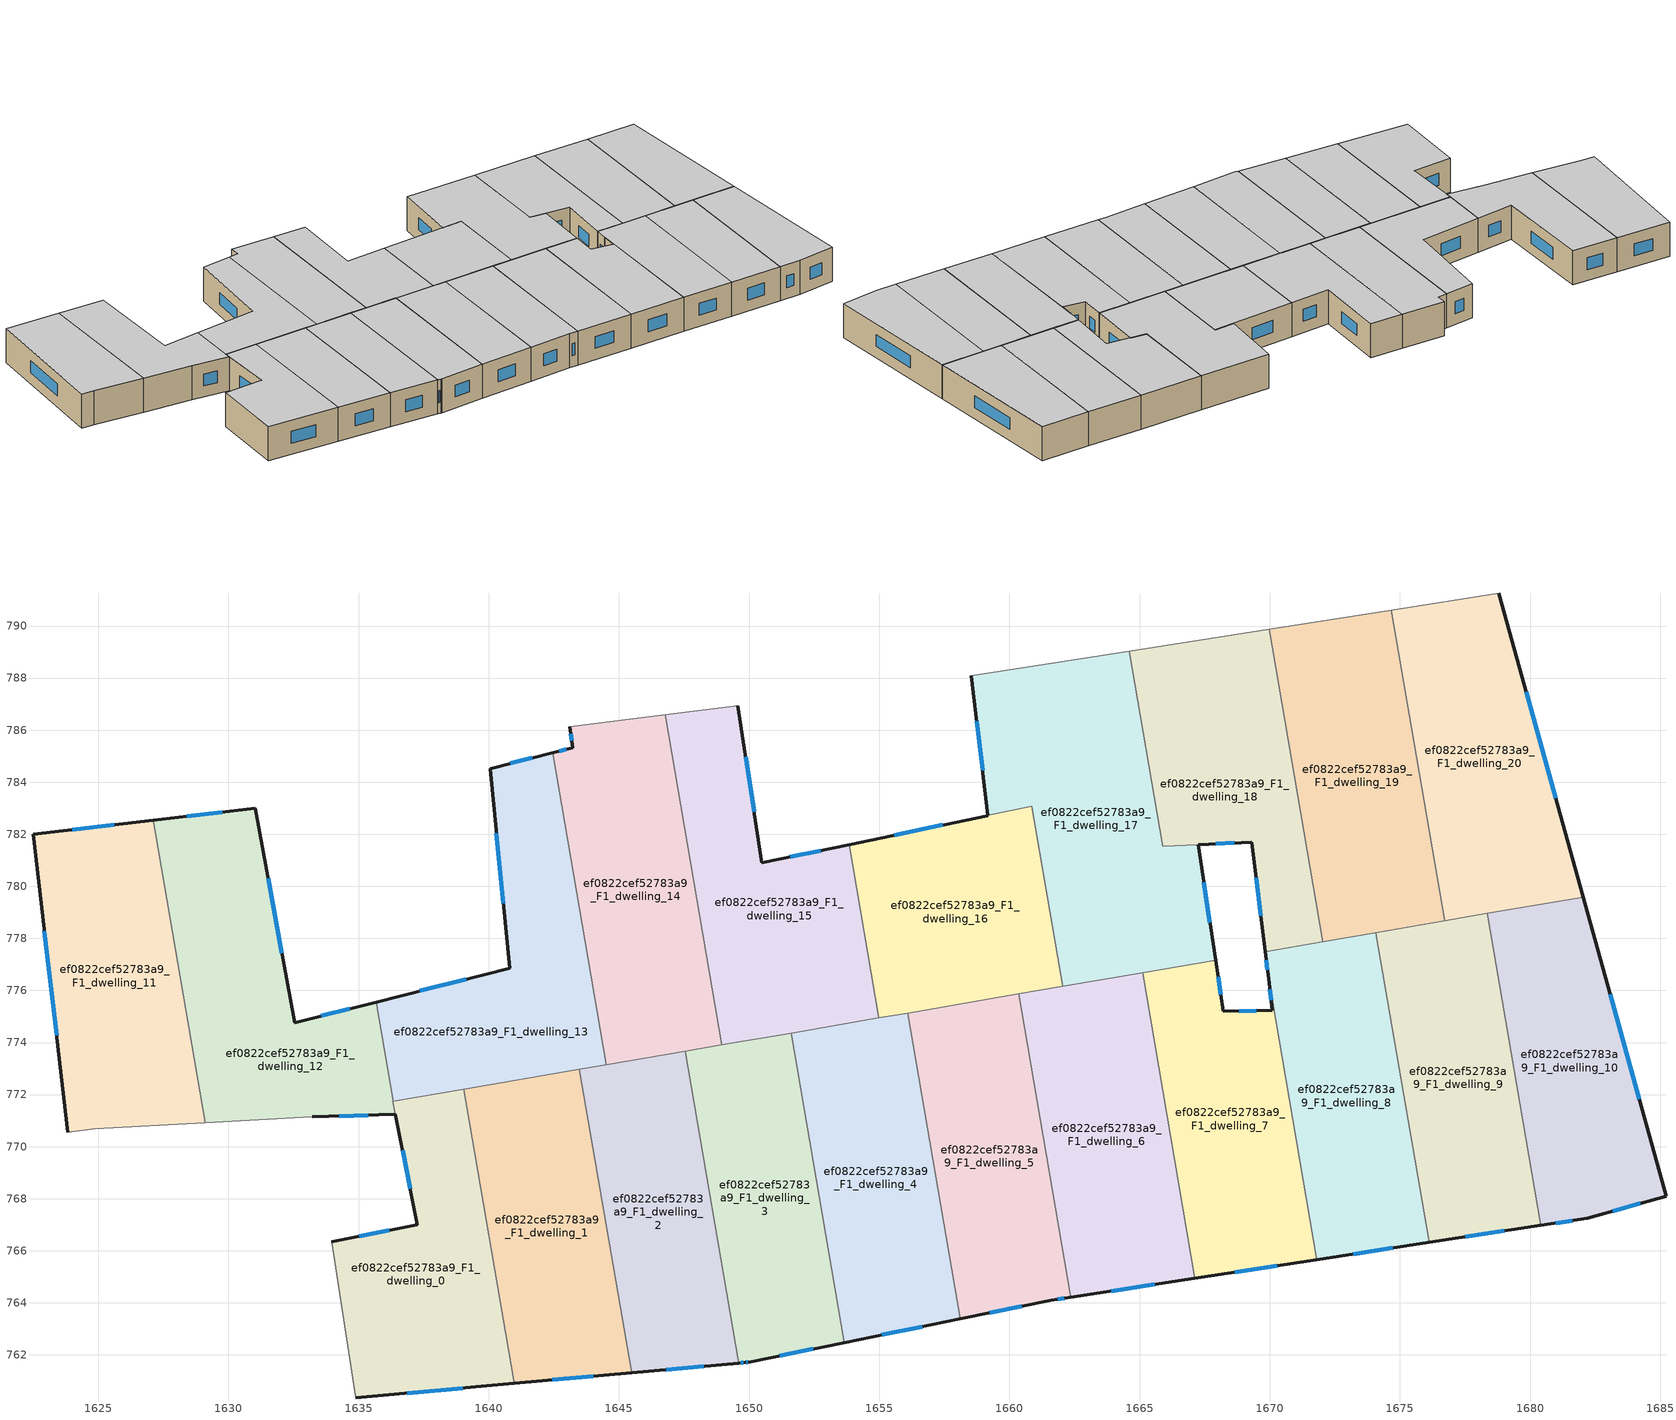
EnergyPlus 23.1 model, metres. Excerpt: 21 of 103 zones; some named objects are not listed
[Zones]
ef0822cef52783a9_F1_dwelling_0
 floor to ef0822cef52783a9_F0_dwelling_0 (EU_floor_Construction): 1639.04,772.21 1640.98,760.9 1634.89,760.35 1633.96,766.35 1637.25,767 1636.32,771.74 z3
 wall outside (EU_wall_Construction): 1634.89,760.35 1640.98,760.9 / 1636.42,771.24 1637.25,767 1633.96,766.35 z3:6
 wall to ef0822cef52783a9_F1_dwelling_1 (EU_wall_Construction): 1640.98,760.9 1639.04,772.21 z3:6
 wall adiabatic (EU_wall_Construction): 1633.96,766.35 1634.89,760.35 z3:6
 wall to ef0822cef52783a9_F1_dwelling_13 (EU_wall_Construction): 1639.04,772.21 1636.33,771.74 z3:6
 wall to ef0822cef52783a9_F1_dwelling_12 (EU_wall_Construction): 1636.32,771.74 1636.42,771.24 z3:6
 window (EU_Window_Construction): 1636.87,760.53 1639,760.72 / 1636.18,766.79 1635.03,766.56 / 1636.69,769.86 1636.98,768.38 z3.98:5.02
 ceiling to ef0822cef52783a9_F2_dwelling_0 (EU_floor_Construction): 1640.98,760.9 1639.04,772.21 1636.32,771.74 1637.25,767 1633.96,766.35 1634.89,760.35 z6
ef0822cef52783a9_F1_dwelling_1
 floor to ef0822cef52783a9_F0_dwelling_1 (EU_floor_Construction): 1643.48,772.97 1645.48,761.31 1640.98,760.9 1639.04,772.21 z3
 wall outside (EU_wall_Construction): 1640.98,760.9 1645.48,761.31 z3:6
 wall to ef0822cef52783a9_F1_dwelling_2 (EU_wall_Construction): 1645.48,761.31 1643.48,772.97 z3:6
 wall to ef0822cef52783a9_F1_dwelling_13 (EU_wall_Construction): 1643.48,772.97 1639.04,772.21 z3:6
 window (EU_Window_Construction): 1642.45,761.04 1644.02,761.18 z3.98:5.02
 ceiling to ef0822cef52783a9_F2_dwelling_1 (EU_floor_Construction): 1645.48,761.31 1643.48,772.97 1639.04,772.21 1640.98,760.9 z6
ef0822cef52783a9_F1_dwelling_10
 floor to ef0822cef52783a9_F0_dwelling_10 (EU_floor_Construction): 1682.04,779.59 1685.22,768.09 1682.19,767.25 1680.41,766.98 1678.35,778.96 z3
 wall outside (EU_wall_Construction): 1680.41,766.98 1682.19,767.25 1685.22,768.09 1682.04,779.59 z3:6
 wall to ef0822cef52783a9_F1_dwelling_9 (EU_wall_Construction): 1678.35,778.96 1680.41,766.98 z3:6
 wall to ef0822cef52783a9_F1_dwelling_20 (EU_wall_Construction): 1682.04,779.59 1678.35,778.96 z3:6
 window (EU_Window_Construction): 1684.18,771.83 1683.07,775.85 / 1683.18,767.52 1684.24,767.82 / 1680.99,767.07 1681.61,767.16 z3.98:5.02
 ceiling to ef0822cef52783a9_F2_dwelling_10 (EU_floor_Construction): 1685.22,768.09 1682.04,779.59 1678.35,778.96 1680.41,766.98 1682.19,767.25 z6
ef0822cef52783a9_F1_dwelling_11
 floor to ef0822cef52783a9_F0_dwelling_11 (EU_floor_Construction): 1627.12,782.54 1629.12,770.92 1624.86,770.68 1623.83,770.56 1622.49,782 z3
 wall outside (EU_wall_Construction): 1627.12,782.54 1622.49,782 1623.83,770.56 z3:6
 wall to ef0822cef52783a9_F1_dwelling_12 (EU_wall_Construction): 1629.12,770.92 1627.12,782.54 z3:6
 wall adiabatic (EU_wall_Construction): 1623.83,770.56 1624.86,770.68 1629.12,770.92 z3:6
 window (EU_Window_Construction): 1625.62,782.36 1624,782.18 / 1622.93,778.28 1623.4,774.28 z3.98:5.02
 ceiling to ef0822cef52783a9_F2_dwelling_11 (EU_floor_Construction): 1629.12,770.92 1627.12,782.54 1622.49,782 1623.83,770.56 1624.86,770.68 z6
ef0822cef52783a9_F1_dwelling_12
 floor to ef0822cef52783a9_F0_dwelling_12 (EU_floor_Construction): 1631.03,782.99 1632.55,774.76 1635.67,775.56 1636.32,771.74 1636.41,771.24 1633.21,771.14 1629.12,770.92 1627.12,782.54 z3
 wall outside (EU_wall_Construction): 1633.21,771.14 1636.41,771.24 / 1635.67,775.56 1632.55,774.76 1631.03,782.99 1627.12,782.54 z3:6
 wall adiabatic (EU_wall_Construction): 1629.12,770.92 1633.21,771.14 z3:6
 wall to ef0822cef52783a9_F1_dwelling_13 (EU_wall_Construction): 1636.33,771.74 1635.67,775.56 z3:6
 window (EU_Window_Construction): 1634.25,771.17 1635.37,771.21 / 1629.76,782.84 1628.39,782.69 / 1632.06,777.44 1631.53,780.32 / 1634.66,775.3 1633.57,775.02 z3.98:5.02
 ceiling to ef0822cef52783a9_F2_dwelling_12 (EU_floor_Construction): 1636.42,771.24 1636.33,771.74 1635.67,775.56 1632.55,774.76 1631.03,782.99 1627.12,782.54 1629.12,770.92 1633.21,771.14 z6
ef0822cef52783a9_F1_dwelling_13
 floor to ef0822cef52783a9_F0_dwelling_13 (EU_floor_Construction): 1642.45,785.13 1644.51,773.15 1636.33,771.74 1635.67,775.56 1640.8,776.86 1640.05,784.52 z3
 wall outside (EU_wall_Construction): 1642.45,785.13 1640.05,784.52 1640.8,776.86 1635.67,775.56 z3:6
 wall to ef0822cef52783a9_F1_dwelling_14 (EU_wall_Construction): 1644.51,773.15 1642.45,785.13 z3:6
 wall to ef0822cef52783a9_F1_dwelling_2 (EU_wall_Construction): 1643.48,772.97 1644.51,773.15 z3:6
 window (EU_Window_Construction): 1640.3,782.03 1640.56,779.35 / 1641.67,784.93 1640.83,784.72 / 1639.13,776.44 1637.34,775.98 z3.98:5.02
 ceiling to ef0822cef52783a9_F2_dwelling_13 (EU_floor_Construction): 1644.51,773.15 1642.45,785.13 1640.05,784.52 1640.8,776.86 1635.67,775.56 1636.33,771.74 z6
ef0822cef52783a9_F1_dwelling_14
 floor to ef0822cef52783a9_F0_dwelling_14 (EU_floor_Construction): 1646.78,786.59 1648.95,773.91 1644.51,773.15 1642.45,785.13 1643.22,785.32 1643.11,786.13 z3
 wall outside (EU_wall_Construction): 1643.11,786.13 1643.22,785.32 1642.45,785.13 z3:6
 wall adiabatic (EU_wall_Construction): 1646.78,786.59 1643.11,786.13 z3:6
 wall to ef0822cef52783a9_F1_dwelling_15 (EU_wall_Construction): 1648.95,773.91 1646.78,786.59 z3:6
 wall to ef0822cef52783a9_F1_dwelling_2 (EU_wall_Construction): 1644.51,773.15 1647.55,773.67 z3:6
 wall to ef0822cef52783a9_F1_dwelling_3 (EU_wall_Construction): 1647.55,773.67 1648.95,773.91 z3:6
 window (EU_Window_Construction): 1643.15,785.87 1643.19,785.58 / 1642.97,785.26 1642.7,785.19 z3.98:5.02
 ceiling to ef0822cef52783a9_F2_dwelling_14 (EU_floor_Construction): 1648.95,773.91 1646.78,786.59 1643.11,786.13 1643.22,785.32 1642.45,785.13 1644.51,773.15 z6
ef0822cef52783a9_F1_dwelling_15
 floor to ef0822cef52783a9_F0_dwelling_15 (EU_floor_Construction): 1649.56,786.94 1650.49,780.9 1653.84,781.6 1654.98,774.94 1648.95,773.91 1646.78,786.59 z3
 wall outside (EU_wall_Construction): 1653.84,781.6 1650.49,780.9 1649.56,786.94 z3:6
 wall to ef0822cef52783a9_F1_dwelling_16 (EU_wall_Construction): 1654.98,774.94 1653.84,781.6 z3:6
 wall adiabatic (EU_wall_Construction): 1649.56,786.94 1646.78,786.59 z3:6
 wall to ef0822cef52783a9_F1_dwelling_4 (EU_wall_Construction): 1651.61,774.37 1654.98,774.94 z3:6
 wall to ef0822cef52783a9_F1_dwelling_3 (EU_wall_Construction): 1648.95,773.91 1651.61,774.37 z3:6
 window (EU_Window_Construction): 1650.19,782.87 1649.86,784.98 / 1652.75,781.37 1651.58,781.13 z3.98:5.02
 ceiling to ef0822cef52783a9_F2_dwelling_15 (EU_floor_Construction): 1654.98,774.94 1653.84,781.6 1650.49,780.9 1649.56,786.94 1646.78,786.59 1648.95,773.91 z6
ef0822cef52783a9_F1_dwelling_16
 floor to ef0822cef52783a9_F0_dwelling_16 (EU_floor_Construction): 1660.85,783.07 1662.04,776.16 1654.98,774.94 1653.84,781.6 z3
 wall outside (EU_wall_Construction): 1659.17,782.72 1653.84,781.6 z3:6
 wall to ef0822cef52783a9_F1_dwelling_17 (EU_wall_Construction): 1660.85,783.07 1659.17,782.72 / 1662.04,776.16 1660.86,783.07 z3:6
 wall to ef0822cef52783a9_F1_dwelling_5 (EU_wall_Construction): 1656.09,775.13 1660.35,775.87 z3:6
 wall to ef0822cef52783a9_F1_dwelling_4 (EU_wall_Construction): 1654.98,774.94 1656.09,775.13 z3:6
 wall to ef0822cef52783a9_F1_dwelling_6 (EU_wall_Construction): 1660.35,775.87 1662.04,776.16 z3:6
 window (EU_Window_Construction): 1657.43,782.36 1655.57,781.97 z3.98:5.02
 ceiling to ef0822cef52783a9_F2_dwelling_16 (EU_floor_Construction): 1662.04,776.16 1660.85,783.07 1653.84,781.6 1654.98,774.94 z6
ef0822cef52783a9_F1_dwelling_17
 floor to ef0822cef52783a9_F0_dwelling_17 (EU_floor_Construction): 1664.6,789.03 1665.89,781.53 1667.25,781.6 1667.92,777.17 1662.04,776.16 1660.85,783.07 1659.17,782.72 1658.54,788.08 z3
 wall outside (EU_wall_Construction): 1658.54,788.08 1659.17,782.72 / 1667.92,777.17 1667.25,781.6 z3:6
 wall adiabatic (EU_wall_Construction): 1664.6,789.03 1658.54,788.08 z3:6
 wall to ef0822cef52783a9_F1_dwelling_6 (EU_wall_Construction): 1662.04,776.16 1665.11,776.68 z3:6
 wall to ef0822cef52783a9_F1_dwelling_18 (EU_wall_Construction): 1665.89,781.54 1664.6,789.03 / 1667.25,781.6 1665.89,781.53 z3:6
 wall to ef0822cef52783a9_F1_dwelling_7 (EU_wall_Construction): 1665.11,776.68 1667.92,777.17 z3:6
 window (EU_Window_Construction): 1658.75,786.34 1658.97,784.46 / 1667.7,778.61 1667.47,780.16 z3.98:5.02
 ceiling to ef0822cef52783a9_F2_dwelling_17 (EU_floor_Construction): 1667.92,777.17 1667.25,781.6 1665.89,781.53 1664.6,789.03 1658.54,788.08 1659.17,782.72 1660.85,783.07 1662.04,776.16 z6
ef0822cef52783a9_F1_dwelling_18
 floor to ef0822cef52783a9_F0_dwelling_18 (EU_floor_Construction): 1669.98,789.88 1672.04,777.87 1669.83,777.49 1669.31,781.7 1665.89,781.53 1664.6,789.03 z3
 wall outside (EU_wall_Construction): 1667.26,781.6 1669.31,781.7 1669.83,777.49 z3:6
 wall adiabatic (EU_wall_Construction): 1669.98,789.88 1664.6,789.03 z3:6
 wall to ef0822cef52783a9_F1_dwelling_19 (EU_wall_Construction): 1672.04,777.87 1669.98,789.88 z3:6
 wall to ef0822cef52783a9_F1_dwelling_8 (EU_wall_Construction): 1669.83,777.49 1672.04,777.87 z3:6
 window (EU_Window_Construction): 1669.48,780.33 1669.66,778.86 / 1667.93,781.63 1668.64,781.67 z3.98:5.02
 ceiling to ef0822cef52783a9_F2_dwelling_18 (EU_floor_Construction): 1672.04,777.87 1669.98,789.88 1664.6,789.03 1665.89,781.53 1669.31,781.7 1669.83,777.49 z6
ef0822cef52783a9_F1_dwelling_19
 floor to ef0822cef52783a9_F0_dwelling_19 (EU_floor_Construction): 1674.68,790.61 1676.72,778.68 1672.04,777.87 1669.98,789.88 z3
 wall to ef0822cef52783a9_F1_dwelling_20 (EU_wall_Construction): 1676.72,778.68 1674.68,790.61 z3:6
 wall adiabatic (EU_wall_Construction): 1674.68,790.61 1669.98,789.88 z3:6
 wall to ef0822cef52783a9_F1_dwelling_9 (EU_wall_Construction): 1674.08,778.22 1676.72,778.68 z3:6
 wall to ef0822cef52783a9_F1_dwelling_8 (EU_wall_Construction): 1672.04,777.87 1674.08,778.22 z3:6
 ceiling to ef0822cef52783a9_F2_dwelling_19 (EU_floor_Construction): 1676.72,778.68 1674.68,790.61 1669.98,789.88 1672.04,777.87 z6
ef0822cef52783a9_F1_dwelling_2
 floor to ef0822cef52783a9_F0_dwelling_2 (EU_floor_Construction): 1647.55,773.67 1649.61,761.69 1645.48,761.31 1643.48,772.97 z3
 wall outside (EU_wall_Construction): 1645.48,761.31 1649.61,761.69 z3:6
 wall to ef0822cef52783a9_F1_dwelling_3 (EU_wall_Construction): 1649.61,761.69 1647.55,773.67 z3:6
 window (EU_Window_Construction): 1646.83,761.43 1648.27,761.57 z3.98:5.02
 ceiling to ef0822cef52783a9_F2_dwelling_2 (EU_floor_Construction): 1649.61,761.69 1647.55,773.67 1643.48,772.97 1645.48,761.31 z6
ef0822cef52783a9_F1_dwelling_20
 floor to ef0822cef52783a9_F0_dwelling_20 (EU_floor_Construction): 1678.8,791.26 1682.04,779.59 1676.72,778.68 1674.68,790.61 z3
 wall outside (EU_wall_Construction): 1682.04,779.59 1678.8,791.26 z3:6
 wall adiabatic (EU_wall_Construction): 1678.8,791.26 1674.68,790.61 z3:6
 wall to ef0822cef52783a9_F1_dwelling_9 (EU_wall_Construction): 1676.73,778.68 1678.35,778.96 z3:6
 window (EU_Window_Construction): 1680.98,783.39 1679.85,787.47 z3.98:5.02
 ceiling to ef0822cef52783a9_F2_dwelling_20 (EU_floor_Construction): 1682.04,779.59 1678.8,791.26 1674.68,790.61 1676.72,778.68 z6
ef0822cef52783a9_F1_dwelling_3
 floor to ef0822cef52783a9_F0_dwelling_3 (EU_floor_Construction): 1651.61,774.37 1653.66,762.47 1649.99,761.72 1649.86,761.71 1649.61,761.69 1647.55,773.67 z3
 wall outside (EU_wall_Construction): 1649.61,761.69 1649.86,761.71 1649.99,761.72 1653.66,762.47 z3:6
 wall to ef0822cef52783a9_F1_dwelling_4 (EU_wall_Construction): 1653.66,762.47 1651.61,774.37 z3:6
 window (EU_Window_Construction): 1651.18,761.97 1652.46,762.23 / 1649.9,761.71 1649.95,761.72 / 1649.69,761.69 1649.77,761.7 z3.98:5.02
 ceiling to ef0822cef52783a9_F2_dwelling_3 (EU_floor_Construction): 1653.66,762.47 1651.61,774.37 1647.55,773.67 1649.61,761.69 1649.86,761.71 1649.99,761.72 z6
ef0822cef52783a9_F1_dwelling_4
 floor to ef0822cef52783a9_F0_dwelling_4 (EU_floor_Construction): 1656.09,775.13 1658.11,763.38 1653.66,762.47 1651.61,774.37 z3
 wall outside (EU_wall_Construction): 1653.66,762.47 1658.11,763.38 z3:6
 wall to ef0822cef52783a9_F1_dwelling_5 (EU_wall_Construction): 1658.11,763.38 1656.09,775.13 z3:6
 window (EU_Window_Construction): 1655.1,762.77 1656.66,763.09 z3.98:5.02
 ceiling to ef0822cef52783a9_F2_dwelling_4 (EU_floor_Construction): 1658.11,763.38 1656.09,775.13 1651.61,774.37 1653.66,762.47 z6
ef0822cef52783a9_F1_dwelling_5
 floor to ef0822cef52783a9_F0_dwelling_5 (EU_floor_Construction): 1660.35,775.87 1662.35,764.21 1661.61,764.1 1658.11,763.38 1656.09,775.13 z3
 wall outside (EU_wall_Construction): 1658.11,763.38 1661.61,764.1 1662.35,764.21 z3:6
 wall to ef0822cef52783a9_F1_dwelling_6 (EU_wall_Construction): 1662.35,764.21 1660.35,775.87 z3:6
 window (EU_Window_Construction): 1661.85,764.14 1662.11,764.18 / 1659.25,763.62 1660.47,763.87 z3.98:5.02
 ceiling to ef0822cef52783a9_F2_dwelling_5 (EU_floor_Construction): 1662.35,764.21 1660.35,775.87 1656.09,775.13 1658.11,763.38 1661.61,764.1 z6
ef0822cef52783a9_F1_dwelling_6
 floor to ef0822cef52783a9_F0_dwelling_6 (EU_floor_Construction): 1665.11,776.68 1667.13,764.95 1662.35,764.21 1660.35,775.87 z3
 wall outside (EU_wall_Construction): 1662.35,764.21 1667.13,764.95 z3:6
 wall to ef0822cef52783a9_F1_dwelling_7 (EU_wall_Construction): 1667.13,764.95 1665.11,776.68 z3:6
 window (EU_Window_Construction): 1663.9,764.45 1665.57,764.71 z3.98:5.02
 ceiling to ef0822cef52783a9_F2_dwelling_6 (EU_floor_Construction): 1667.13,764.95 1665.11,776.68 1660.35,775.87 1662.35,764.21 z6
ef0822cef52783a9_F1_dwelling_7
 floor to ef0822cef52783a9_F0_dwelling_7 (EU_floor_Construction): 1669.95,776.45 1671.81,765.66 1667.13,764.95 1665.11,776.68 1667.92,777.17 1668.21,775.2 1670.1,775.23 z3
 wall outside (EU_wall_Construction): 1669.95,776.45 1670.1,775.23 1668.21,775.2 1667.92,777.17 / 1667.13,764.95 1671.81,765.66 z3:6
 wall to ef0822cef52783a9_F1_dwelling_8 (EU_wall_Construction): 1671.81,765.66 1669.95,776.45 z3:6
 window (EU_Window_Construction): 1668.12,775.84 1668.01,776.53 / 1669.49,775.22 1668.83,775.21 / 1670,776.05 1670.05,775.63 / 1668.65,765.18 1670.28,765.43 z3.98:5.02
 ceiling to ef0822cef52783a9_F2_dwelling_7 (EU_floor_Construction): 1671.81,765.66 1669.95,776.45 1670.1,775.23 1668.21,775.2 1667.92,777.17 1665.11,776.68 1667.13,764.95 z6
ef0822cef52783a9_F1_dwelling_8
 floor to ef0822cef52783a9_F0_dwelling_8 (EU_floor_Construction): 1674.08,778.22 1676.12,766.32 1671.81,765.66 1669.95,776.45 1669.83,777.49 z3
 wall outside (EU_wall_Construction): 1671.81,765.66 1676.12,766.32 / 1669.83,777.49 1669.95,776.45 z3:6
 wall to ef0822cef52783a9_F1_dwelling_9 (EU_wall_Construction): 1676.12,766.32 1674.08,778.22 z3:6
 window (EU_Window_Construction): 1673.21,765.88 1674.72,766.11 / 1669.87,777.15 1669.91,776.79 z3.98:5.02
 ceiling to ef0822cef52783a9_F2_dwelling_8 (EU_floor_Construction): 1676.12,766.32 1674.08,778.22 1669.83,777.49 1669.95,776.45 1671.81,765.66 z6
ef0822cef52783a9_F1_dwelling_9
 floor to ef0822cef52783a9_F0_dwelling_9 (EU_floor_Construction): 1678.35,778.96 1680.41,766.98 1676.12,766.32 1674.08,778.22 z3
 wall outside (EU_wall_Construction): 1676.12,766.32 1680.41,766.98 z3:6
 window (EU_Window_Construction): 1677.51,766.54 1679.01,766.76 z3.98:5.02
 ceiling to ef0822cef52783a9_F2_dwelling_9 (EU_floor_Construction): 1680.41,766.98 1678.35,778.96 1674.08,778.22 1676.12,766.32 z6
[Building]
EU S2 Campaign: North Axis=0; Terrain=City; Solar Distribution=FullExterior
[Site:Location]
Bologna: Latitude=44.5; Longitude=11.25; Time Zone=1; Elevation=37
[SizingPeriod:WeatherFileDays]
AnnualSizingPeriod: Begin Month=1; Begin Day of Month=1; End Month=12; End Day of Month=31; Day of Week for Start Day=Monday; Use Weather File Daylight Saving Period=No; Use Weather File Rain and Snow Indicators=No
[MATERIAL]
EU_InternalMass_Material: Roughness=MediumRough; Thickness=0.1; Conductivity=1; Density=1800; Specific Heat=900; Thermal Absorptance=0.9; Solar Absorptance=0.7; Visible Absorptance=0.7
[MATERIAL:NOMASS] Roughness=MediumRough; Thermal Absorptance=0.9; Solar Absorptance=0.7; Visible Absorptance=0.7
Name | Thermal Resistance
EU_wall_NoMass | 0.905828
EU_floor_NoMass | 0.67114
[WINDOWMATERIAL:SIMPLEGLAZINGSYSTEM]
EU_Window_SimpleGlazing: UFactor=4.52486; Solar Heat Gain Coefficient=0.85; Visible Transmittance=0.85
[CONSTRUCTION]
EU_wall_Construction: EU_wall_NoMass
EU_floor_Construction: EU_floor_NoMass
EU_Window_Construction: EU_Window_SimpleGlazing
EU_InternalMass_Construction: EU_InternalMass_Material
[ZONE] Type=1; Multiplier=1; Ceiling Height=autocalculate; Floor Area=autocalculate; Part of Total Floor Area=Yes
Name | Volume
ef0822cef52783a9_F1_dwelling_0 | 154.761
ef0822cef52783a9_F1_dwelling_1 | 157.532
ef0822cef52783a9_F1_dwelling_10; ef0822cef52783a9_F1_dwelling_8 | 157.528
ef0822cef52783a9_F1_dwelling_11 | 173.274
ef0822cef52783a9_F1_dwelling_12 | 181.731
ef0822cef52783a9_F1_dwelling_13 | 167.619
ef0822cef52783a9_F1_dwelling_14 | 173.285
ef0822cef52783a9_F1_dwelling_15 | 173.295
ef0822cef52783a9_F1_dwelling_16 | 147.996
ef0822cef52783a9_F1_dwelling_17 | 216.486
ef0822cef52783a9_F1_dwelling_18 | 155.379
ef0822cef52783a9_F1_dwelling_19 | 173.284
ef0822cef52783a9_F1_dwelling_2 | 148.406
ef0822cef52783a9_F1_dwelling_20 | 173.26
ef0822cef52783a9_F1_dwelling_3 | 150.107
ef0822cef52783a9_F1_dwelling_4 | 163.355
ef0822cef52783a9_F1_dwelling_5 | 153.78
ef0822cef52783a9_F1_dwelling_6 | 172.033
ef0822cef52783a9_F1_dwelling_7 | 157.541
ef0822cef52783a9_F1_dwelling_9 | 157.548
[INTERNALMASS] Construction=EU_InternalMass_Construction
Name | Zone or ZoneList | Surface Area
ef0822cef52783a9_F1_dwelling_0_EU_InternalMass | ef0822cef52783a9_F1_dwelling_0 | 51.5977
ef0822cef52783a9_F1_dwelling_1_EU_InternalMass | ef0822cef52783a9_F1_dwelling_1 | 52.5111
ef0822cef52783a9_F1_dwelling_2_EU_InternalMass | ef0822cef52783a9_F1_dwelling_2 | 49.4726
ef0822cef52783a9_F1_dwelling_3_EU_InternalMass | ef0822cef52783a9_F1_dwelling_3 | 50.0299
ef0822cef52783a9_F1_dwelling_4_EU_InternalMass | ef0822cef52783a9_F1_dwelling_4 | 54.4541
ef0822cef52783a9_F1_dwelling_5_EU_InternalMass | ef0822cef52783a9_F1_dwelling_5 | 51.259
ef0822cef52783a9_F1_dwelling_6_EU_InternalMass | ef0822cef52783a9_F1_dwelling_6 | 57.3442
ef0822cef52783a9_F1_dwelling_7_EU_InternalMass | ef0822cef52783a9_F1_dwelling_7 | 52.5133
ef0822cef52783a9_F1_dwelling_8_EU_InternalMass | ef0822cef52783a9_F1_dwelling_8 | 52.5094
ef0822cef52783a9_F1_dwelling_9_EU_InternalMass | ef0822cef52783a9_F1_dwelling_9 | 52.516
ef0822cef52783a9_F1_dwelling_10_EU_InternalMass | ef0822cef52783a9_F1_dwelling_10 | 52.5091
ef0822cef52783a9_F1_dwelling_11_EU_InternalMass | ef0822cef52783a9_F1_dwelling_11 | 57.758
ef0822cef52783a9_F1_dwelling_12_EU_InternalMass | ef0822cef52783a9_F1_dwelling_12 | 60.5764
ef0822cef52783a9_F1_dwelling_13_EU_InternalMass | ef0822cef52783a9_F1_dwelling_13 | 55.8731
ef0822cef52783a9_F1_dwelling_14_EU_InternalMass | ef0822cef52783a9_F1_dwelling_14 | 57.7618
ef0822cef52783a9_F1_dwelling_15_EU_InternalMass | ef0822cef52783a9_F1_dwelling_15 | 57.7646
ef0822cef52783a9_F1_dwelling_16_EU_InternalMass | ef0822cef52783a9_F1_dwelling_16 | 49.3322
ef0822cef52783a9_F1_dwelling_17_EU_InternalMass | ef0822cef52783a9_F1_dwelling_17 | 72.1611
ef0822cef52783a9_F1_dwelling_18_EU_InternalMass | ef0822cef52783a9_F1_dwelling_18 | 51.7931
ef0822cef52783a9_F1_dwelling_19_EU_InternalMass | ef0822cef52783a9_F1_dwelling_19 | 57.7613
ef0822cef52783a9_F1_dwelling_20_EU_InternalMass | ef0822cef52783a9_F1_dwelling_20 | 57.7528
[OTHEREQUIPMENT] Fuel Type=Electricity; Design Level Calculation Method=Watts/Area; Power per Zone Floor Area=1; Fraction Latent=0; Fraction Radiant=0; Fraction Lost=0; Carbon Dioxide Generation Rate=0; EndUse Subcategory=EU_Step8_InternalGains
Name | Zone or ZoneList or Space or SpaceList | Schedule
EU_Step8_InternalGain_ef0822cef52783a9_F1_dwelling_0_f000 | ef0822cef52783a9_F1_dwelling_0 | EU_Step8_GainSchedule_ef0822cef52783a9_F1_dwelling_0_f000
EU_Step8_InternalGain_ef0822cef52783a9_F1_dwelling_1_f000 | ef0822cef52783a9_F1_dwelling_1 | EU_Step8_GainSchedule_ef0822cef52783a9_F1_dwelling_1_f000
EU_Step8_InternalGain_ef0822cef52783a9_F1_dwelling_2_f000 | ef0822cef52783a9_F1_dwelling_2 | EU_Step8_GainSchedule_ef0822cef52783a9_F1_dwelling_2_f000
EU_Step8_InternalGain_ef0822cef52783a9_F1_dwelling_3_f000 | ef0822cef52783a9_F1_dwelling_3 | EU_Step8_GainSchedule_ef0822cef52783a9_F1_dwelling_3_f000
EU_Step8_InternalGain_ef0822cef52783a9_F1_dwelling_4_f000 | ef0822cef52783a9_F1_dwelling_4 | EU_Step8_GainSchedule_ef0822cef52783a9_F1_dwelling_4_f000
EU_Step8_InternalGain_ef0822cef52783a9_F1_dwelling_5_f000 | ef0822cef52783a9_F1_dwelling_5 | EU_Step8_GainSchedule_ef0822cef52783a9_F1_dwelling_5_f000
EU_Step8_InternalGain_ef0822cef52783a9_F1_dwelling_6_f000 | ef0822cef52783a9_F1_dwelling_6 | EU_Step8_GainSchedule_ef0822cef52783a9_F1_dwelling_6_f000
EU_Step8_InternalGain_ef0822cef52783a9_F1_dwelling_7_f000 | ef0822cef52783a9_F1_dwelling_7 | EU_Step8_GainSchedule_ef0822cef52783a9_F1_dwelling_7_f000
EU_Step8_InternalGain_ef0822cef52783a9_F1_dwelling_8_f000 | ef0822cef52783a9_F1_dwelling_8 | EU_Step8_GainSchedule_ef0822cef52783a9_F1_dwelling_8_f000
EU_Step8_InternalGain_ef0822cef52783a9_F1_dwelling_9_f000 | ef0822cef52783a9_F1_dwelling_9 | EU_Step8_GainSchedule_ef0822cef52783a9_F1_dwelling_9_f000
EU_Step8_InternalGain_ef0822cef52783a9_F1_dwelling_10_f000 | ef0822cef52783a9_F1_dwelling_10 | EU_Step8_GainSchedule_ef0822cef52783a9_F1_dwelling_10_f000
EU_Step8_InternalGain_ef0822cef52783a9_F1_dwelling_11_f000 | ef0822cef52783a9_F1_dwelling_11 | EU_Step8_GainSchedule_ef0822cef52783a9_F1_dwelling_11_f000
EU_Step8_InternalGain_ef0822cef52783a9_F1_dwelling_12_f000 | ef0822cef52783a9_F1_dwelling_12 | EU_Step8_GainSchedule_ef0822cef52783a9_F1_dwelling_12_f000
EU_Step8_InternalGain_ef0822cef52783a9_F1_dwelling_13_f000 | ef0822cef52783a9_F1_dwelling_13 | EU_Step8_GainSchedule_ef0822cef52783a9_F1_dwelling_13_f000
EU_Step8_InternalGain_ef0822cef52783a9_F1_dwelling_14_f000 | ef0822cef52783a9_F1_dwelling_14 | EU_Step8_GainSchedule_ef0822cef52783a9_F1_dwelling_14_f000
EU_Step8_InternalGain_ef0822cef52783a9_F1_dwelling_15_f000 | ef0822cef52783a9_F1_dwelling_15 | EU_Step8_GainSchedule_ef0822cef52783a9_F1_dwelling_15_f000
EU_Step8_InternalGain_ef0822cef52783a9_F1_dwelling_16_f000 | ef0822cef52783a9_F1_dwelling_16 | EU_Step8_GainSchedule_ef0822cef52783a9_F1_dwelling_16_f000
EU_Step8_InternalGain_ef0822cef52783a9_F1_dwelling_17_f000 | ef0822cef52783a9_F1_dwelling_17 | EU_Step8_GainSchedule_ef0822cef52783a9_F1_dwelling_17_f000
EU_Step8_InternalGain_ef0822cef52783a9_F1_dwelling_18_f000 | ef0822cef52783a9_F1_dwelling_18 | EU_Step8_GainSchedule_ef0822cef52783a9_F1_dwelling_18_f000
EU_Step8_InternalGain_ef0822cef52783a9_F1_dwelling_19_f000 | ef0822cef52783a9_F1_dwelling_19 | EU_Step8_GainSchedule_ef0822cef52783a9_F1_dwelling_19_f000
EU_Step8_InternalGain_ef0822cef52783a9_F1_dwelling_20_f000 | ef0822cef52783a9_F1_dwelling_20 | EU_Step8_GainSchedule_ef0822cef52783a9_F1_dwelling_20_f000
[ZONEVENTILATION:DESIGNFLOWRATE] Schedule=EU_AlwaysOn; Design Flow Rate Calculation Method=AirChanges/Hour; Air Changes per Hour=0.73129; Ventilation Type=Natural; Fan Pressure Rise=0; Fan Total Efficiency=1; Constant Term Coefficient=1; Temperature Term Coefficient=0; Velocity Term Coefficient=0; Velocity Squared Term Coefficient=0; Minimum Indoor Temperature=-100; Maximum Indoor Temperature=100; Delta Temperature=-100; Minimum Outdoor Temperature=-100; Maximum Outdoor Temperature=100; Maximum Wind Speed=40
Name | Zone or ZoneList or Space or SpaceList
EU_ConstantAir_ef0822cef52783a9_F1_dwelling_0 | ef0822cef52783a9_F1_dwelling_0
EU_ConstantAir_ef0822cef52783a9_F1_dwelling_1 | ef0822cef52783a9_F1_dwelling_1
EU_ConstantAir_ef0822cef52783a9_F1_dwelling_2 | ef0822cef52783a9_F1_dwelling_2
EU_ConstantAir_ef0822cef52783a9_F1_dwelling_3 | ef0822cef52783a9_F1_dwelling_3
EU_ConstantAir_ef0822cef52783a9_F1_dwelling_4 | ef0822cef52783a9_F1_dwelling_4
EU_ConstantAir_ef0822cef52783a9_F1_dwelling_5 | ef0822cef52783a9_F1_dwelling_5
EU_ConstantAir_ef0822cef52783a9_F1_dwelling_6 | ef0822cef52783a9_F1_dwelling_6
EU_ConstantAir_ef0822cef52783a9_F1_dwelling_7 | ef0822cef52783a9_F1_dwelling_7
EU_ConstantAir_ef0822cef52783a9_F1_dwelling_8 | ef0822cef52783a9_F1_dwelling_8
EU_ConstantAir_ef0822cef52783a9_F1_dwelling_9 | ef0822cef52783a9_F1_dwelling_9
EU_ConstantAir_ef0822cef52783a9_F1_dwelling_10 | ef0822cef52783a9_F1_dwelling_10
EU_ConstantAir_ef0822cef52783a9_F1_dwelling_11 | ef0822cef52783a9_F1_dwelling_11
EU_ConstantAir_ef0822cef52783a9_F1_dwelling_12 | ef0822cef52783a9_F1_dwelling_12
EU_ConstantAir_ef0822cef52783a9_F1_dwelling_13 | ef0822cef52783a9_F1_dwelling_13
EU_ConstantAir_ef0822cef52783a9_F1_dwelling_14 | ef0822cef52783a9_F1_dwelling_14
EU_ConstantAir_ef0822cef52783a9_F1_dwelling_15 | ef0822cef52783a9_F1_dwelling_15
EU_ConstantAir_ef0822cef52783a9_F1_dwelling_16 | ef0822cef52783a9_F1_dwelling_16
EU_ConstantAir_ef0822cef52783a9_F1_dwelling_17 | ef0822cef52783a9_F1_dwelling_17
EU_ConstantAir_ef0822cef52783a9_F1_dwelling_18 | ef0822cef52783a9_F1_dwelling_18
EU_ConstantAir_ef0822cef52783a9_F1_dwelling_19 | ef0822cef52783a9_F1_dwelling_19
EU_ConstantAir_ef0822cef52783a9_F1_dwelling_20 | ef0822cef52783a9_F1_dwelling_20
[HVACTEMPLATE:ZONE:IDEALLOADSAIRSYSTEM] System Availability Schedule=EU_AlwaysOn; Maximum Heating Supply Air Temperature=50; Minimum Cooling Supply Air Temperature=13; Maximum Heating Supply Air Humidity Ratio=0.0156; Minimum Cooling Supply Air Humidity Ratio=0.0077; Heating Limit=NoLimit; Cooling Limit=NoLimit; Heating Availability Schedule=EU_AlwaysOn; Cooling Availability Schedule=EU_CoolingOff; Dehumidification Control Type=ConstantSensibleHeatRatio; Cooling Sensible Heat Ratio=0.7; Dehumidification Setpoint=60; Humidification Control Type=None; Humidification Setpoint=30; Outdoor Air Method=None; Outdoor Air Flow Rate per Person=0.00944; Outdoor Air Flow Rate per Zone Floor Area=0; Outdoor Air Flow Rate per Zone=0; Demand Controlled Ventilation Type=None; Outdoor Air Economizer Type=NoEconomizer; Heat Recovery Type=None; Sensible Heat Recovery Effectiveness=0.7; Latent Heat Recovery Effectiveness=0.65
Name | Template Thermostat
ef0822cef52783a9_F1_dwelling_0 | EU_HeatOnly_ef0822cef52783a9_F1_dwelling_0
ef0822cef52783a9_F1_dwelling_1 | EU_HeatOnly_ef0822cef52783a9_F1_dwelling_1
ef0822cef52783a9_F1_dwelling_2 | EU_HeatOnly_ef0822cef52783a9_F1_dwelling_2
ef0822cef52783a9_F1_dwelling_3 | EU_HeatOnly_ef0822cef52783a9_F1_dwelling_3
ef0822cef52783a9_F1_dwelling_4 | EU_HeatOnly_ef0822cef52783a9_F1_dwelling_4
ef0822cef52783a9_F1_dwelling_5 | EU_HeatOnly_ef0822cef52783a9_F1_dwelling_5
ef0822cef52783a9_F1_dwelling_6 | EU_HeatOnly_ef0822cef52783a9_F1_dwelling_6
ef0822cef52783a9_F1_dwelling_7 | EU_HeatOnly_ef0822cef52783a9_F1_dwelling_7
ef0822cef52783a9_F1_dwelling_8 | EU_HeatOnly_ef0822cef52783a9_F1_dwelling_8
ef0822cef52783a9_F1_dwelling_9 | EU_HeatOnly_ef0822cef52783a9_F1_dwelling_9
ef0822cef52783a9_F1_dwelling_10 | EU_HeatOnly_ef0822cef52783a9_F1_dwelling_10
ef0822cef52783a9_F1_dwelling_11 | EU_HeatOnly_ef0822cef52783a9_F1_dwelling_11
ef0822cef52783a9_F1_dwelling_12 | EU_HeatOnly_ef0822cef52783a9_F1_dwelling_12
ef0822cef52783a9_F1_dwelling_13 | EU_HeatOnly_ef0822cef52783a9_F1_dwelling_13
ef0822cef52783a9_F1_dwelling_14 | EU_HeatOnly_ef0822cef52783a9_F1_dwelling_14
ef0822cef52783a9_F1_dwelling_15 | EU_HeatOnly_ef0822cef52783a9_F1_dwelling_15
ef0822cef52783a9_F1_dwelling_16 | EU_HeatOnly_ef0822cef52783a9_F1_dwelling_16
ef0822cef52783a9_F1_dwelling_17 | EU_HeatOnly_ef0822cef52783a9_F1_dwelling_17
ef0822cef52783a9_F1_dwelling_18 | EU_HeatOnly_ef0822cef52783a9_F1_dwelling_18
ef0822cef52783a9_F1_dwelling_19 | EU_HeatOnly_ef0822cef52783a9_F1_dwelling_19
ef0822cef52783a9_F1_dwelling_20 | EU_HeatOnly_ef0822cef52783a9_F1_dwelling_20
[SIZING:ZONE] Zone Cooling Design Supply Air Temperature Input Method=SupplyAirTemperature; Zone Cooling Design Supply Air Temperature=13; Zone Heating Design Supply Air Temperature Input Method=SupplyAirTemperature; Zone Heating Design Supply Air Temperature=50; Zone Cooling Design Supply Air Humidity Ratio=0.008; Zone Heating Design Supply Air Humidity Ratio=0.008; Cooling Design Air Flow Method=DesignDay; Cooling Design Air Flow Rate=0; Cooling Minimum Air Flow per Zone Floor Area=0.000762; Cooling Minimum Air Flow=0; Cooling Minimum Air Flow Fraction=0.2; Heating Design Air Flow Method=DesignDay; Heating Design Air Flow Rate=0; Heating Maximum Air Flow per Zone Floor Area=0.002032; Heating Maximum Air Flow=0.141576; Heating Maximum Air Flow Fraction=0.3; Account for Dedicated Outdoor Air System=No; Dedicated Outdoor Air System Control Strategy=NeutralSupplyAir; Dedicated Outdoor Air Low Setpoint Temperature for Design=autosize; Dedicated Outdoor Air High Setpoint Temperature for Design=autosize; Zone Load Sizing Method=Sensible Load Only No Latent Load; Zone Latent Cooling Design Supply Air Humidity Ratio Input Method=HumidityRatioDifference; Zone Cooling Design Supply Air Humidity Ratio Difference=0.005; Zone Latent Heating Design Supply Air Humidity Ratio Input Method=HumidityRatioDifference; Zone Humidification Design Supply Air Humidity Ratio Difference=0.005
ef0822cef52783a9_F1_dwelling_0; ef0822cef52783a9_F1_dwelling_1; ef0822cef52783a9_F1_dwelling_2; ef0822cef52783a9_F1_dwelling_3; ef0822cef52783a9_F1_dwelling_4; ef0822cef52783a9_F1_dwelling_5; ef0822cef52783a9_F1_dwelling_6; ef0822cef52783a9_F1_dwelling_7; ef0822cef52783a9_F1_dwelling_8; ef0822cef52783a9_F1_dwelling_9; ef0822cef52783a9_F1_dwelling_10; ef0822cef52783a9_F1_dwelling_11; ef0822cef52783a9_F1_dwelling_12; ef0822cef52783a9_F1_dwelling_13; ef0822cef52783a9_F1_dwelling_14; ef0822cef52783a9_F1_dwelling_15; ef0822cef52783a9_F1_dwelling_16; ef0822cef52783a9_F1_dwelling_17; ef0822cef52783a9_F1_dwelling_18; ef0822cef52783a9_F1_dwelling_19; ef0822cef52783a9_F1_dwelling_20
[SCHEDULE:CONSTANT]
Name | Hourly Value
EU_AlwaysOn | 1
EU_CoolingOff | 0
[SCHEDULE:FILE] Column Number=1; Rows to Skip at Top=0; Number of Hours of Data=8760; Column Separator=Comma; Interpolate to Timestep=No; Minutes per Item=60; Adjust Schedule for Daylight Savings=Yes
Name | File
EU_Step8_GainSchedule_ef0822cef52783a9_F1_dwelling_0_f000 | ../../schedules/ef0822cef52783a9/ef0822cef52783a9_F1_dwelling_0_f000_gain.csv
EU_Step8_GainSchedule_ef0822cef52783a9_F1_dwelling_1_f000 | ../../schedules/ef0822cef52783a9/ef0822cef52783a9_F1_dwelling_1_f000_gain.csv
EU_Step8_GainSchedule_ef0822cef52783a9_F1_dwelling_2_f000 | ../../schedules/ef0822cef52783a9/ef0822cef52783a9_F1_dwelling_2_f000_gain.csv
EU_Step8_GainSchedule_ef0822cef52783a9_F1_dwelling_3_f000 | ../../schedules/ef0822cef52783a9/ef0822cef52783a9_F1_dwelling_3_f000_gain.csv
EU_Step8_GainSchedule_ef0822cef52783a9_F1_dwelling_4_f000 | ../../schedules/ef0822cef52783a9/ef0822cef52783a9_F1_dwelling_4_f000_gain.csv
EU_Step8_GainSchedule_ef0822cef52783a9_F1_dwelling_5_f000 | ../../schedules/ef0822cef52783a9/ef0822cef52783a9_F1_dwelling_5_f000_gain.csv
EU_Step8_GainSchedule_ef0822cef52783a9_F1_dwelling_6_f000 | ../../schedules/ef0822cef52783a9/ef0822cef52783a9_F1_dwelling_6_f000_gain.csv
EU_Step8_GainSchedule_ef0822cef52783a9_F1_dwelling_7_f000 | ../../schedules/ef0822cef52783a9/ef0822cef52783a9_F1_dwelling_7_f000_gain.csv
EU_Step8_GainSchedule_ef0822cef52783a9_F1_dwelling_8_f000 | ../../schedules/ef0822cef52783a9/ef0822cef52783a9_F1_dwelling_8_f000_gain.csv
EU_Step8_GainSchedule_ef0822cef52783a9_F1_dwelling_9_f000 | ../../schedules/ef0822cef52783a9/ef0822cef52783a9_F1_dwelling_9_f000_gain.csv
EU_Step8_GainSchedule_ef0822cef52783a9_F1_dwelling_10_f000 | ../../schedules/ef0822cef52783a9/ef0822cef52783a9_F1_dwelling_10_f000_gain.csv
EU_Step8_GainSchedule_ef0822cef52783a9_F1_dwelling_11_f000 | ../../schedules/ef0822cef52783a9/ef0822cef52783a9_F1_dwelling_11_f000_gain.csv
EU_Step8_GainSchedule_ef0822cef52783a9_F1_dwelling_12_f000 | ../../schedules/ef0822cef52783a9/ef0822cef52783a9_F1_dwelling_12_f000_gain.csv
EU_Step8_GainSchedule_ef0822cef52783a9_F1_dwelling_13_f000 | ../../schedules/ef0822cef52783a9/ef0822cef52783a9_F1_dwelling_13_f000_gain.csv
EU_Step8_GainSchedule_ef0822cef52783a9_F1_dwelling_14_f000 | ../../schedules/ef0822cef52783a9/ef0822cef52783a9_F1_dwelling_14_f000_gain.csv
EU_Step8_GainSchedule_ef0822cef52783a9_F1_dwelling_15_f000 | ../../schedules/ef0822cef52783a9/ef0822cef52783a9_F1_dwelling_15_f000_gain.csv
EU_Step8_GainSchedule_ef0822cef52783a9_F1_dwelling_16_f000 | ../../schedules/ef0822cef52783a9/ef0822cef52783a9_F1_dwelling_16_f000_gain.csv
EU_Step8_GainSchedule_ef0822cef52783a9_F1_dwelling_17_f000 | ../../schedules/ef0822cef52783a9/ef0822cef52783a9_F1_dwelling_17_f000_gain.csv
EU_Step8_GainSchedule_ef0822cef52783a9_F1_dwelling_18_f000 | ../../schedules/ef0822cef52783a9/ef0822cef52783a9_F1_dwelling_18_f000_gain.csv
EU_Step8_GainSchedule_ef0822cef52783a9_F1_dwelling_19_f000 | ../../schedules/ef0822cef52783a9/ef0822cef52783a9_F1_dwelling_19_f000_gain.csv
EU_Step8_GainSchedule_ef0822cef52783a9_F1_dwelling_20_f000 | ../../schedules/ef0822cef52783a9/ef0822cef52783a9_F1_dwelling_20_f000_gain.csv
